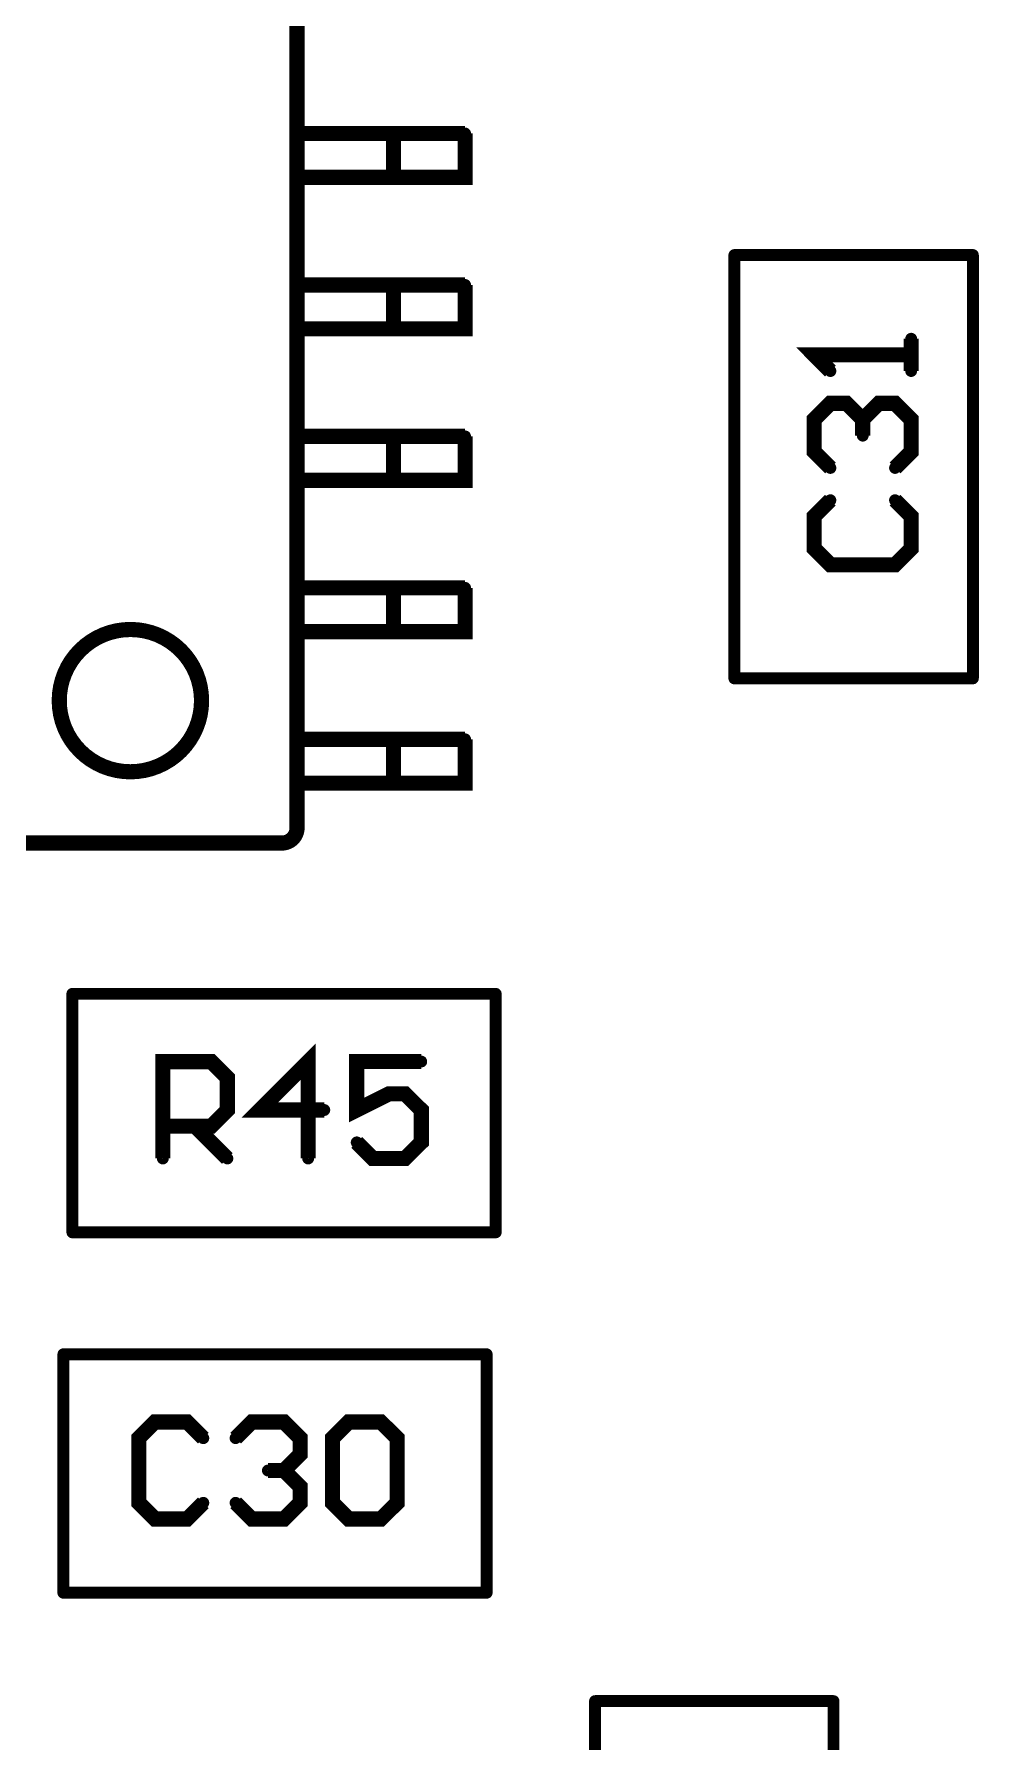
# Model space of a CAD drawing. Extents: x -4.2 to 14.8, y -3.5 to 8.8.
# Drawn here: x 0.00788 to 0.008192, y 0.001836 to 0.0024 of the extents above; entities that cross this region are included whole.
import ezdxf

# ---------------------------------------------------------------- set-up
doc = ezdxf.new("R2010")
doc.units = 0
doc.layers.add('2D_LINE_00', color=1, linetype='CONTINUOUS')

# ---------------------------------------------------------------- blocks, each defined once
blk = doc.blocks.new('SMOOTH_0$000003937')
at = {"const_width": 0.00000197}
blk.add_lwpolyline([(-0.00000097, 0, 1), (0.00000097, 0, 1)], format="xyb", close=True, dxfattribs=at)
blk = doc.blocks.new('DRAWING_843')
at = {"layer": '2D_LINE_00', "const_width": 0.00000394}
blk.add_lwpolyline([(0, 0), (0, 0.00007874)], dxfattribs=at)
at = {"layer": '2D_LINE_00'}
for p in [(0, 0.00007874), (0, 0)]:
    blk.add_blockref('SMOOTH_0$000003937', p, dxfattribs=at)
blk = doc.blocks.new('DRAWING_844')
at = {"layer": '2D_LINE_00', "const_width": 0.00000394}
blk.add_lwpolyline([(0, 0), (0.00013976, 0)], dxfattribs=at)
at = {"layer": '2D_LINE_00'}
for p in [(0, 0), (0.00013976, 0)]:
    blk.add_blockref('SMOOTH_0$000003937', p, dxfattribs=at)
blk = doc.blocks.new('DRAWING_845')
at = {"layer": '2D_LINE_00', "const_width": 0.00000394}
blk.add_lwpolyline([(0, 0), (0.00013976, 0)], dxfattribs=at)
at = {"layer": '2D_LINE_00'}
for p in [(0, 0), (0.00013976, 0)]:
    blk.add_blockref('SMOOTH_0$000003937', p, dxfattribs=at)
blk = doc.blocks.new('DRAWING_846')
at = {"layer": '2D_LINE_00', "const_width": 0.00000394}
blk.add_lwpolyline([(0, 0), (0, 0.00007874)], dxfattribs=at)
at = {"layer": '2D_LINE_00'}
for p in [(0, 0.00007874), (0, 0)]:
    blk.add_blockref('SMOOTH_0$000003937', p, dxfattribs=at)
blk = doc.blocks.new('DRAWING_1032')
at = {"layer": '2D_LINE_00', "const_width": 0.00000394}
blk.add_lwpolyline([(0, 0), (0, 0.00007871)], dxfattribs=at)
at = {"layer": '2D_LINE_00'}
for p in [(0, 0.00007871), (0, 0)]:
    blk.add_blockref('SMOOTH_0$000003937', p, dxfattribs=at)
blk = doc.blocks.new('DRAWING_1033')
at = {"layer": '2D_LINE_00', "const_width": 0.00000394}
blk.add_lwpolyline([(0, 0), (0.00013974, 0)], dxfattribs=at)
at = {"layer": '2D_LINE_00'}
for p in [(0, 0), (0.00013974, 0)]:
    blk.add_blockref('SMOOTH_0$000003937', p, dxfattribs=at)
blk = doc.blocks.new('DRAWING_1034')
at = {"layer": '2D_LINE_00', "const_width": 0.00000394}
blk.add_lwpolyline([(0, 0), (0.00013974, 0)], dxfattribs=at)
at = {"layer": '2D_LINE_00'}
for p in [(0, 0), (0.00013974, 0)]:
    blk.add_blockref('SMOOTH_0$000003937', p, dxfattribs=at)
blk = doc.blocks.new('DRAWING_1035')
at = {"layer": '2D_LINE_00', "const_width": 0.00000394}
blk.add_lwpolyline([(0, 0), (0, 0.00007871)], dxfattribs=at)
at = {"layer": '2D_LINE_00'}
for p in [(0, 0.00007871), (0, 0)]:
    blk.add_blockref('SMOOTH_0$000003937', p, dxfattribs=at)
blk = doc.blocks.new('DRAWING_1036')
at = {"layer": '2D_LINE_00', "const_width": 0.00000394}
blk.add_lwpolyline([(0, 0), (0.00007871, 0)], dxfattribs=at)
at = {"layer": '2D_LINE_00'}
for p in [(0, 0), (0.00007871, 0)]:
    blk.add_blockref('SMOOTH_0$000003937', p, dxfattribs=at)
blk = doc.blocks.new('DRAWING_1037')
at = {"layer": '2D_LINE_00', "const_width": 0.00000394}
blk.add_lwpolyline([(0, 0), (0, 0.00013974)], dxfattribs=at)
at = {"layer": '2D_LINE_00'}
for p in [(0, 0.00013974), (0, 0)]:
    blk.add_blockref('SMOOTH_0$000003937', p, dxfattribs=at)
blk = doc.blocks.new('DRAWING_1038')
at = {"layer": '2D_LINE_00', "const_width": 0.00000394}
blk.add_lwpolyline([(0, 0), (0, 0.00013974)], dxfattribs=at)
at = {"layer": '2D_LINE_00'}
for p in [(0, 0.00013974), (0, 0)]:
    blk.add_blockref('SMOOTH_0$000003937', p, dxfattribs=at)
blk = doc.blocks.new('DRAWING_1068')
at = {"layer": '2D_LINE_00', "const_width": 0.00000394}
blk.add_lwpolyline([(0, 0), (0.00007874, 0)], dxfattribs=at)
at = {"layer": '2D_LINE_00'}
for p in [(0, 0), (0.00007874, 0)]:
    blk.add_blockref('SMOOTH_0$000003937', p, dxfattribs=at)
blk = doc.blocks.new('DRAWING_1069')
at = {"layer": '2D_LINE_00', "const_width": 0.00000394}
blk.add_lwpolyline([(0, 0), (0, 0.00013976)], dxfattribs=at)
at = {"layer": '2D_LINE_00'}
for p in [(0, 0.00013976), (0, 0)]:
    blk.add_blockref('SMOOTH_0$000003937', p, dxfattribs=at)
blk = doc.blocks.new('DRAWING_1070')
at = {"layer": '2D_LINE_00', "const_width": 0.00000394}
blk.add_lwpolyline([(0, 0), (0, 0.00013976)], dxfattribs=at)
at = {"layer": '2D_LINE_00'}
for p in [(0, 0.00013976), (0, 0)]:
    blk.add_blockref('SMOOTH_0$000003937', p, dxfattribs=at)
blk = doc.blocks.new('DRAWING_1071')
at = {"layer": '2D_LINE_00', "const_width": 0.00000394}
blk.add_lwpolyline([(0, 0), (0.00007874, 0)], dxfattribs=at)
at = {"layer": '2D_LINE_00'}
for p in [(0, 0), (0.00007874, 0)]:
    blk.add_blockref('SMOOTH_0$000003937', p, dxfattribs=at)
blk = doc.blocks.new('DRAWING_1451')
at = {"layer": '2D_LINE_00', "const_width": 0.00000501}
blk.add_lwpolyline([(0, 0, 0.41166), (0.00000499, 0.00000499)], format="xyb", dxfattribs=at)
at = {"layer": '2D_LINE_00'}
for p in [(0.00000499, 0.00000499), (0, 0)]:
    blk.add_blockref('SMOOTH_0$000003937', p, dxfattribs=at)
blk = doc.blocks.new('DRAWING_1452')
at = {"layer": '2D_LINE_00', "const_width": 0.00000501}
blk.add_lwpolyline([(0, 0, 1), (0, 0.00004698)], format="xyb", dxfattribs=at)
at = {"layer": '2D_LINE_00'}
for p in [(0, 0.00004698), (0, 0)]:
    blk.add_blockref('SMOOTH_0$000003937', p, dxfattribs=at)
blk = doc.blocks.new('DRAWING_1454')
at = {"layer": '2D_LINE_00', "const_width": 0.00000501}
blk.add_lwpolyline([(0, 0, 1), (0, -0.00004698)], format="xyb", dxfattribs=at)
at = {"layer": '2D_LINE_00'}
for p in [(0, 0), (0, -0.00004698)]:
    blk.add_blockref('SMOOTH_0$000003937', p, dxfattribs=at)
blk = doc.blocks.new('DRAWING_2343')
at = {"layer": '2D_LINE_00', "const_width": 0.00000501}
blk.add_lwpolyline([(0, 0), (0.00001619, 0)], dxfattribs=at)
at = {"layer": '2D_LINE_00'}
for p in [(0, 0), (0.00001619, 0)]:
    blk.add_blockref('SMOOTH_0$000003937', p, dxfattribs=at)
blk = doc.blocks.new('DRAWING_2344')
at = {"layer": '2D_LINE_00', "const_width": 0.00000501}
blk.add_lwpolyline([(0, 0), (0, 0.00001449)], dxfattribs=at)
at = {"layer": '2D_LINE_00'}
for p in [(0, 0.00001449), (0, 0)]:
    blk.add_blockref('SMOOTH_0$000003937', p, dxfattribs=at)
blk = doc.blocks.new('DRAWING_2345')
at = {"layer": '2D_LINE_00', "const_width": 0.00000501}
blk.add_lwpolyline([(0, 0), (0.00001701, 0)], dxfattribs=at)
at = {"layer": '2D_LINE_00'}
for p in [(0, 0), (0.00001701, 0)]:
    blk.add_blockref('SMOOTH_0$000003937', p, dxfattribs=at)
blk = doc.blocks.new('DRAWING_2346')
at = {"layer": '2D_LINE_00', "const_width": 0.00000501}
blk.add_lwpolyline([(0, 0), (0.00000743, 0)], dxfattribs=at)
at = {"layer": '2D_LINE_00'}
for p in [(0, 0), (0.00000743, 0)]:
    blk.add_blockref('SMOOTH_0$000003937', p, dxfattribs=at)
blk = doc.blocks.new('DRAWING_2347')
at = {"layer": '2D_LINE_00', "const_width": 0.00000501}
blk.add_lwpolyline([(0, 0), (0, 0.00001449)], dxfattribs=at)
at = {"layer": '2D_LINE_00'}
for p in [(0, 0.00001449), (0, 0)]:
    blk.add_blockref('SMOOTH_0$000003937', p, dxfattribs=at)
blk = doc.blocks.new('DRAWING_2348')
at = {"layer": '2D_LINE_00', "const_width": 0.00000501}
blk.add_lwpolyline([(0, 0), (0.00001486, 0)], dxfattribs=at)
at = {"layer": '2D_LINE_00'}
for p in [(0, 0), (0.00001486, 0)]:
    blk.add_blockref('SMOOTH_0$000003937', p, dxfattribs=at)
blk = doc.blocks.new('DRAWING_2349')
at = {"layer": '2D_LINE_00', "const_width": 0.00000501}
blk.add_lwpolyline([(0, 0), (0.00000743, 0), (0.00002362, 0), (0.00002362, 0.00001449)], dxfattribs=at)
at = {"layer": '2D_LINE_00'}
for p in [(0, 0), (0.00000743, 0)]:
    blk.add_blockref('SMOOTH_0$000003937', p, dxfattribs=at)
blk = doc.blocks.new('DRAWING_2350')
at = {"layer": '2D_LINE_00', "const_width": 0.00000501}
blk.add_lwpolyline([(0, 0), (0.00001486, 0)], dxfattribs=at)
at = {"layer": '2D_LINE_00'}
for p in [(0, 0), (0.00001486, 0)]:
    blk.add_blockref('SMOOTH_0$000003937', p, dxfattribs=at)
blk = doc.blocks.new('DRAWING_2351')
at = {"layer": '2D_LINE_00', "const_width": 0.00000501}
blk.add_lwpolyline([(0, 0), (0.00001701, 0)], dxfattribs=at)
at = {"layer": '2D_LINE_00'}
for p in [(0, 0), (0.00001701, 0)]:
    blk.add_blockref('SMOOTH_0$000003937', p, dxfattribs=at)
blk = doc.blocks.new('DRAWING_2352')
at = {"layer": '2D_LINE_00', "const_width": 0.00000501}
blk.add_lwpolyline([(0, 0), (0.00001619, 0)], dxfattribs=at)
at = {"layer": '2D_LINE_00'}
for p in [(0, 0), (0.00001619, 0)]:
    blk.add_blockref('SMOOTH_0$000003937', p, dxfattribs=at)
blk = doc.blocks.new('DRAWING_2353')
at = {"layer": '2D_LINE_00', "const_width": 0.00000501}
blk.add_lwpolyline([(0, 0), (0, 0.00001449)], dxfattribs=at)
at = {"layer": '2D_LINE_00'}
for p in [(0, 0.00001449), (0, 0)]:
    blk.add_blockref('SMOOTH_0$000003937', p, dxfattribs=at)
blk = doc.blocks.new('DRAWING_2354')
at = {"layer": '2D_LINE_00', "const_width": 0.00000501}
blk.add_lwpolyline([(0, 0), (0.00001701, 0)], dxfattribs=at)
at = {"layer": '2D_LINE_00'}
for p in [(0, 0), (0.00001701, 0)]:
    blk.add_blockref('SMOOTH_0$000003937', p, dxfattribs=at)
blk = doc.blocks.new('DRAWING_2355')
at = {"layer": '2D_LINE_00', "const_width": 0.00000501}
blk.add_lwpolyline([(0, 0), (0.00000743, 0)], dxfattribs=at)
at = {"layer": '2D_LINE_00'}
for p in [(0, 0), (0.00000743, 0)]:
    blk.add_blockref('SMOOTH_0$000003937', p, dxfattribs=at)
blk = doc.blocks.new('DRAWING_2356')
at = {"layer": '2D_LINE_00', "const_width": 0.00000501}
blk.add_lwpolyline([(0, 0), (0, 0.00001449)], dxfattribs=at)
at = {"layer": '2D_LINE_00'}
for p in [(0, 0.00001449), (0, 0)]:
    blk.add_blockref('SMOOTH_0$000003937', p, dxfattribs=at)
blk = doc.blocks.new('DRAWING_2357')
at = {"layer": '2D_LINE_00', "const_width": 0.00000501}
blk.add_lwpolyline([(0, 0), (0.00001486, 0)], dxfattribs=at)
at = {"layer": '2D_LINE_00'}
for p in [(0, 0), (0.00001486, 0)]:
    blk.add_blockref('SMOOTH_0$000003937', p, dxfattribs=at)
blk = doc.blocks.new('DRAWING_2358')
at = {"layer": '2D_LINE_00', "const_width": 0.00000501}
blk.add_lwpolyline([(0, 0), (0.00000743, 0), (0.00002362, 0), (0.00002362, 0.00001449)], dxfattribs=at)
at = {"layer": '2D_LINE_00'}
for p in [(0, 0), (0.00000743, 0)]:
    blk.add_blockref('SMOOTH_0$000003937', p, dxfattribs=at)
blk = doc.blocks.new('DRAWING_2359')
at = {"layer": '2D_LINE_00', "const_width": 0.00000501}
blk.add_lwpolyline([(0, 0), (0.00001486, 0)], dxfattribs=at)
at = {"layer": '2D_LINE_00'}
for p in [(0, 0), (0.00001486, 0)]:
    blk.add_blockref('SMOOTH_0$000003937', p, dxfattribs=at)
blk = doc.blocks.new('DRAWING_2360')
at = {"layer": '2D_LINE_00', "const_width": 0.00000501}
blk.add_lwpolyline([(0, 0), (0.00001701, 0)], dxfattribs=at)
at = {"layer": '2D_LINE_00'}
for p in [(0, 0), (0.00001701, 0)]:
    blk.add_blockref('SMOOTH_0$000003937', p, dxfattribs=at)
blk = doc.blocks.new('DRAWING_2361')
at = {"layer": '2D_LINE_00', "const_width": 0.00000501}
blk.add_lwpolyline([(0, 0), (0.00001619, 0)], dxfattribs=at)
at = {"layer": '2D_LINE_00'}
for p in [(0, 0), (0.00001619, 0)]:
    blk.add_blockref('SMOOTH_0$000003937', p, dxfattribs=at)
blk = doc.blocks.new('DRAWING_2362')
at = {"layer": '2D_LINE_00', "const_width": 0.00000501}
blk.add_lwpolyline([(0, 0), (0, 0.00001449)], dxfattribs=at)
at = {"layer": '2D_LINE_00'}
for p in [(0, 0.00001449), (0, 0)]:
    blk.add_blockref('SMOOTH_0$000003937', p, dxfattribs=at)
blk = doc.blocks.new('DRAWING_2363')
at = {"layer": '2D_LINE_00', "const_width": 0.00000501}
blk.add_lwpolyline([(0, 0), (0.00001701, 0)], dxfattribs=at)
at = {"layer": '2D_LINE_00'}
for p in [(0, 0), (0.00001701, 0)]:
    blk.add_blockref('SMOOTH_0$000003937', p, dxfattribs=at)
blk = doc.blocks.new('DRAWING_2364')
at = {"layer": '2D_LINE_00', "const_width": 0.00000501}
blk.add_lwpolyline([(0, 0), (0.00000743, 0)], dxfattribs=at)
at = {"layer": '2D_LINE_00'}
for p in [(0, 0), (0.00000743, 0)]:
    blk.add_blockref('SMOOTH_0$000003937', p, dxfattribs=at)
blk = doc.blocks.new('DRAWING_2365')
at = {"layer": '2D_LINE_00', "const_width": 0.00000501}
blk.add_lwpolyline([(0, 0), (0, 0.00001449)], dxfattribs=at)
at = {"layer": '2D_LINE_00'}
for p in [(0, 0.00001449), (0, 0)]:
    blk.add_blockref('SMOOTH_0$000003937', p, dxfattribs=at)
blk = doc.blocks.new('DRAWING_2366')
at = {"layer": '2D_LINE_00', "const_width": 0.00000501}
blk.add_lwpolyline([(0, 0), (0.00001486, 0)], dxfattribs=at)
at = {"layer": '2D_LINE_00'}
for p in [(0, 0), (0.00001486, 0)]:
    blk.add_blockref('SMOOTH_0$000003937', p, dxfattribs=at)
blk = doc.blocks.new('DRAWING_2367')
at = {"layer": '2D_LINE_00', "const_width": 0.00000501}
blk.add_lwpolyline([(0, 0), (0.00000743, 0), (0.00002362, 0), (0.00002362, 0.00001449)], dxfattribs=at)
at = {"layer": '2D_LINE_00'}
for p in [(0, 0), (0.00000743, 0)]:
    blk.add_blockref('SMOOTH_0$000003937', p, dxfattribs=at)
blk = doc.blocks.new('DRAWING_2368')
at = {"layer": '2D_LINE_00', "const_width": 0.00000501}
blk.add_lwpolyline([(0, 0), (0.00001486, 0)], dxfattribs=at)
at = {"layer": '2D_LINE_00'}
for p in [(0, 0), (0.00001486, 0)]:
    blk.add_blockref('SMOOTH_0$000003937', p, dxfattribs=at)
blk = doc.blocks.new('DRAWING_2369')
at = {"layer": '2D_LINE_00', "const_width": 0.00000501}
blk.add_lwpolyline([(0, 0), (0.00001701, 0)], dxfattribs=at)
at = {"layer": '2D_LINE_00'}
for p in [(0, 0), (0.00001701, 0)]:
    blk.add_blockref('SMOOTH_0$000003937', p, dxfattribs=at)
blk = doc.blocks.new('DRAWING_2370')
at = {"layer": '2D_LINE_00', "const_width": 0.00000501}
blk.add_lwpolyline([(0, 0), (0.00001619, 0)], dxfattribs=at)
at = {"layer": '2D_LINE_00'}
for p in [(0, 0), (0.00001619, 0)]:
    blk.add_blockref('SMOOTH_0$000003937', p, dxfattribs=at)
blk = doc.blocks.new('DRAWING_2371')
at = {"layer": '2D_LINE_00', "const_width": 0.00000501}
blk.add_lwpolyline([(0, 0), (0, 0.00001449)], dxfattribs=at)
at = {"layer": '2D_LINE_00'}
for p in [(0, 0.00001449), (0, 0)]:
    blk.add_blockref('SMOOTH_0$000003937', p, dxfattribs=at)
blk = doc.blocks.new('DRAWING_2372')
at = {"layer": '2D_LINE_00', "const_width": 0.00000501}
blk.add_lwpolyline([(0, 0), (0.00001701, 0)], dxfattribs=at)
at = {"layer": '2D_LINE_00'}
for p in [(0, 0), (0.00001701, 0)]:
    blk.add_blockref('SMOOTH_0$000003937', p, dxfattribs=at)
blk = doc.blocks.new('DRAWING_2373')
at = {"layer": '2D_LINE_00', "const_width": 0.00000501}
blk.add_lwpolyline([(0, 0), (0.00000743, 0)], dxfattribs=at)
at = {"layer": '2D_LINE_00'}
for p in [(0, 0), (0.00000743, 0)]:
    blk.add_blockref('SMOOTH_0$000003937', p, dxfattribs=at)
blk = doc.blocks.new('DRAWING_2374')
at = {"layer": '2D_LINE_00', "const_width": 0.00000501}
blk.add_lwpolyline([(0, 0), (0, 0.00001449)], dxfattribs=at)
at = {"layer": '2D_LINE_00'}
for p in [(0, 0.00001449), (0, 0)]:
    blk.add_blockref('SMOOTH_0$000003937', p, dxfattribs=at)
blk = doc.blocks.new('DRAWING_2375')
at = {"layer": '2D_LINE_00', "const_width": 0.00000501}
blk.add_lwpolyline([(0, 0), (0.00001486, 0)], dxfattribs=at)
at = {"layer": '2D_LINE_00'}
for p in [(0, 0), (0.00001486, 0)]:
    blk.add_blockref('SMOOTH_0$000003937', p, dxfattribs=at)
blk = doc.blocks.new('DRAWING_2376')
at = {"layer": '2D_LINE_00', "const_width": 0.00000501}
blk.add_lwpolyline([(0, 0), (0.00000743, 0), (0.00002362, 0), (0.00002362, 0.00001449)], dxfattribs=at)
at = {"layer": '2D_LINE_00'}
for p in [(0, 0), (0.00000743, 0)]:
    blk.add_blockref('SMOOTH_0$000003937', p, dxfattribs=at)
blk = doc.blocks.new('DRAWING_2377')
at = {"layer": '2D_LINE_00', "const_width": 0.00000501}
blk.add_lwpolyline([(0, 0), (0.00001486, 0)], dxfattribs=at)
at = {"layer": '2D_LINE_00'}
for p in [(0, 0), (0.00001486, 0)]:
    blk.add_blockref('SMOOTH_0$000003937', p, dxfattribs=at)
blk = doc.blocks.new('DRAWING_2378')
at = {"layer": '2D_LINE_00', "const_width": 0.00000501}
blk.add_lwpolyline([(0, 0), (0.00001701, 0)], dxfattribs=at)
at = {"layer": '2D_LINE_00'}
for p in [(0, 0), (0.00001701, 0)]:
    blk.add_blockref('SMOOTH_0$000003937', p, dxfattribs=at)
blk = doc.blocks.new('DRAWING_2379')
at = {"layer": '2D_LINE_00', "const_width": 0.00000501}
blk.add_lwpolyline([(0, 0), (0.00001619, 0)], dxfattribs=at)
at = {"layer": '2D_LINE_00'}
for p in [(0, 0), (0.00001619, 0)]:
    blk.add_blockref('SMOOTH_0$000003937', p, dxfattribs=at)
blk = doc.blocks.new('DRAWING_2380')
at = {"layer": '2D_LINE_00', "const_width": 0.00000501}
blk.add_lwpolyline([(0, 0), (0, 0.00001449)], dxfattribs=at)
at = {"layer": '2D_LINE_00'}
for p in [(0, 0.00001449), (0, 0)]:
    blk.add_blockref('SMOOTH_0$000003937', p, dxfattribs=at)
blk = doc.blocks.new('DRAWING_2381')
at = {"layer": '2D_LINE_00', "const_width": 0.00000501}
blk.add_lwpolyline([(0, 0), (0.00001701, 0)], dxfattribs=at)
at = {"layer": '2D_LINE_00'}
for p in [(0, 0), (0.00001701, 0)]:
    blk.add_blockref('SMOOTH_0$000003937', p, dxfattribs=at)
blk = doc.blocks.new('DRAWING_2382')
at = {"layer": '2D_LINE_00', "const_width": 0.00000501}
blk.add_lwpolyline([(0, 0), (0.00000743, 0)], dxfattribs=at)
at = {"layer": '2D_LINE_00'}
for p in [(0, 0), (0.00000743, 0)]:
    blk.add_blockref('SMOOTH_0$000003937', p, dxfattribs=at)
blk = doc.blocks.new('DRAWING_2383')
at = {"layer": '2D_LINE_00', "const_width": 0.00000501}
blk.add_lwpolyline([(0, 0), (0, 0.00001449)], dxfattribs=at)
at = {"layer": '2D_LINE_00'}
for p in [(0, 0.00001449), (0, 0)]:
    blk.add_blockref('SMOOTH_0$000003937', p, dxfattribs=at)
blk = doc.blocks.new('DRAWING_2384')
at = {"layer": '2D_LINE_00', "const_width": 0.00000501}
blk.add_lwpolyline([(0, 0), (0.00001486, 0)], dxfattribs=at)
at = {"layer": '2D_LINE_00'}
for p in [(0, 0), (0.00001486, 0)]:
    blk.add_blockref('SMOOTH_0$000003937', p, dxfattribs=at)
blk = doc.blocks.new('DRAWING_2385')
at = {"layer": '2D_LINE_00', "const_width": 0.00000501}
blk.add_lwpolyline([(0, 0), (0.00000743, 0), (0.00002362, 0), (0.00002362, 0.00001449)], dxfattribs=at)
at = {"layer": '2D_LINE_00'}
for p in [(0, 0), (0.00000743, 0)]:
    blk.add_blockref('SMOOTH_0$000003937', p, dxfattribs=at)
blk = doc.blocks.new('DRAWING_2386')
at = {"layer": '2D_LINE_00', "const_width": 0.00000501}
blk.add_lwpolyline([(0, 0), (0.00001486, 0)], dxfattribs=at)
at = {"layer": '2D_LINE_00'}
for p in [(0, 0), (0.00001486, 0)]:
    blk.add_blockref('SMOOTH_0$000003937', p, dxfattribs=at)
blk = doc.blocks.new('DRAWING_2387')
at = {"layer": '2D_LINE_00', "const_width": 0.00000501}
blk.add_lwpolyline([(0, 0), (0.00001701, 0)], dxfattribs=at)
at = {"layer": '2D_LINE_00'}
for p in [(0, 0), (0.00001701, 0)]:
    blk.add_blockref('SMOOTH_0$000003937', p, dxfattribs=at)
blk = doc.blocks.new('DRAWING_2417')
at = {"layer": '2D_LINE_00', "const_width": 0.00000501}
blk.add_lwpolyline([(0, 0), (0.00028404, 0)], dxfattribs=at)
at = {"layer": '2D_LINE_00'}
for p in [(0, 0), (0.00028404, 0)]:
    blk.add_blockref('SMOOTH_0$000003937', p, dxfattribs=at)
blk = doc.blocks.new('DRAWING_2420')
at = {"layer": '2D_LINE_00', "const_width": 0.00000501}
blk.add_lwpolyline([(0, 0), (0, 0.00039404)], dxfattribs=at)
at = {"layer": '2D_LINE_00'}
for p in [(0, 0.00039404), (0, 0)]:
    blk.add_blockref('SMOOTH_0$000003937', p, dxfattribs=at)
blk = doc.blocks.new('DRAWING_2634')
at = {"layer": '2D_LINE_00', "const_width": 0.00000501}
blk.add_lwpolyline([(0, 0), (0, 0.00003199), (0.00001598, 0.00003199), (0.00002131, 0.00002667), (0.00002131, 0.00001601), (0.00001598, 0.00001066), (0, 0.00001066)], dxfattribs=at)
at = {"layer": '2D_LINE_00'}
for p in [(0, 0.00003199), (0.00001598, 0.00003199), (0.00002131, 0.00002667), (0.00002131, 0.00001601), (0, 0.00001066), (0.00001598, 0.00001066), (0, 0)]:
    blk.add_blockref('SMOOTH_0$000003937', p, dxfattribs=at)
blk = doc.blocks.new('DRAWING_2635')
at = {"layer": '2D_LINE_00', "const_width": 0.00000501}
blk.add_lwpolyline([(0, 0), (0.00001066, -0.00001066)], dxfattribs=at)
at = {"layer": '2D_LINE_00'}
for p in [(0, 0), (0.00001066, -0.00001066)]:
    blk.add_blockref('SMOOTH_0$000003937', p, dxfattribs=at)
blk = doc.blocks.new('DRAWING_2636')
at = {"layer": '2D_LINE_00', "const_width": 0.00000501}
blk.add_lwpolyline([(0, 0), (0, 0.00003199), (-0.00001598, 0.00001601), (0.00000533, 0.00001601)], dxfattribs=at)
at = {"layer": '2D_LINE_00'}
for p in [(0, 0.00003199), (-0.00001598, 0.00001601), (0.00000533, 0.00001601), (0, 0)]:
    blk.add_blockref('SMOOTH_0$000003937', p, dxfattribs=at)
blk = doc.blocks.new('DRAWING_2637')
at = {"layer": '2D_LINE_00', "const_width": 0.00000501}
blk.add_lwpolyline([(0, 0), (-0.00002131, 0), (-0.00002131, -0.00001598), (-0.00001066, -0.00001066), (-0.00000533, -0.00001066), (0, -0.00001598), (0, -0.00002667), (-0.00000533, -0.00003199), (-0.00001598, -0.00003199), (-0.00002131, -0.00002667)], dxfattribs=at)
at = {"layer": '2D_LINE_00'}
for p in [(-0.00002131, 0), (0, 0), (-0.00001066, -0.00001066), (-0.00000533, -0.00001066), (-0.00002131, -0.00001598), (0, -0.00001598), (-0.00002131, -0.00002667), (0, -0.00002667), (-0.00001598, -0.00003199), (-0.00000533, -0.00003199)]:
    blk.add_blockref('SMOOTH_0$000003937', p, dxfattribs=at)
blk = doc.blocks.new('DRAWING_2707')
at = {"layer": '2D_LINE_00', "const_width": 0.00000501}
blk.add_lwpolyline([(0, 0), (-0.00000533, 0.00000533), (-0.00001598, 0.00000533), (-0.00002131, 0), (-0.00002131, -0.00002134), (-0.00001598, -0.00002667), (-0.00000533, -0.00002667), (0, -0.00002134)], dxfattribs=at)
at = {"layer": '2D_LINE_00'}
for p in [(-0.00001598, 0.00000533), (-0.00000533, 0.00000533), (-0.00002131, 0), (0, 0), (-0.00002131, -0.00002134), (0, -0.00002134), (-0.00001598, -0.00002667), (-0.00000533, -0.00002667)]:
    blk.add_blockref('SMOOTH_0$000003937', p, dxfattribs=at)
blk = doc.blocks.new('DRAWING_2708')
at = {"layer": '2D_LINE_00', "const_width": 0.00000501}
blk.add_lwpolyline([(0, 0), (0.00000533, 0.00000533), (0.00001601, 0.00000533), (0.00002134, 0), (0.00002134, -0.00000533), (0.00001601, -0.00001068), (0.00001066, -0.00001068), (0.00001601, -0.00001068), (0.00002134, -0.00001601), (0.00002134, -0.00002134), (0.00001601, -0.00002667), (0.00000533, -0.00002667), (0, -0.00002134)], dxfattribs=at)
at = {"layer": '2D_LINE_00'}
for p in [(0.00000533, 0.00000533), (0.00001601, 0.00000533), (0, 0), (0.00002134, 0), (0.00002134, -0.00000533), (0.00001066, -0.00001068), (0.00001601, -0.00001068), (0.00001601, -0.00001068), (0.00002134, -0.00001601), (0, -0.00002134), (0.00002134, -0.00002134), (0.00000533, -0.00002667), (0.00001601, -0.00002667)]:
    blk.add_blockref('SMOOTH_0$000003937', p, dxfattribs=at)
blk = doc.blocks.new('DRAWING_2709')
at = {"layer": '2D_LINE_00', "const_width": 0.00000501}
blk.add_lwpolyline([(0, 0), (0.00000533, 0.00000533), (0.00001598, 0.00000533), (0.00002134, 0), (0.00002134, -0.00002134), (0.00001598, -0.00002667), (0.00000533, -0.00002667), (0, -0.00002134), (0, 0)], dxfattribs=at)
at = {"layer": '2D_LINE_00'}
for p in [(0.00000533, 0.00000533), (0.00001598, 0.00000533), (0, 0), (0, 0), (0.00002134, 0), (0, -0.00002134), (0.00002134, -0.00002134), (0.00000533, -0.00002667), (0.00001598, -0.00002667)]:
    blk.add_blockref('SMOOTH_0$000003937', p, dxfattribs=at)
blk = doc.blocks.new('DRAWING_2745')
at = {"layer": '2D_LINE_00', "const_width": 0.00000501}
blk.add_lwpolyline([(0, 0), (-0.00000533, -0.00000533), (-0.00000533, -0.00001598), (0, -0.00002131), (0.00002134, -0.00002131), (0.00002667, -0.00001598), (0.00002667, -0.00000533), (0.00002134, 0)], dxfattribs=at)
at = {"layer": '2D_LINE_00'}
for p in [(0, 0), (0.00002134, 0), (-0.00000533, -0.00000533), (0.00002667, -0.00000533), (-0.00000533, -0.00001598), (0.00002667, -0.00001598), (0, -0.00002131), (0.00002134, -0.00002131)]:
    blk.add_blockref('SMOOTH_0$000003937', p, dxfattribs=at)
blk = doc.blocks.new('DRAWING_2746')
at = {"layer": '2D_LINE_00', "const_width": 0.00000501}
blk.add_lwpolyline([(0, 0), (-0.00000533, 0.00000533), (-0.00000533, 0.00001601), (0, 0.00002134), (0.00000533, 0.00002134), (0.00001068, 0.00001601), (0.00001068, 0.00001066), (0.00001068, 0.00001601), (0.00001601, 0.00002134), (0.00002134, 0.00002134), (0.00002667, 0.00001601), (0.00002667, 0.00000533), (0.00002134, 0)], dxfattribs=at)
at = {"layer": '2D_LINE_00'}
for p in [(0, 0.00002134), (0.00000533, 0.00002134), (0.00001601, 0.00002134), (0.00002134, 0.00002134), (-0.00000533, 0.00001601), (0.00001068, 0.00001601), (0.00001068, 0.00001601), (0.00002667, 0.00001601), (0.00001068, 0.00001066), (-0.00000533, 0.00000533), (0.00002667, 0.00000533), (0, 0), (0.00002134, 0)]:
    blk.add_blockref('SMOOTH_0$000003937', p, dxfattribs=at)
blk = doc.blocks.new('DRAWING_2747')
at = {"layer": '2D_LINE_00', "const_width": 0.00000501}
blk.add_lwpolyline([(0, 0), (0, 0.00001066), (0, 0.00000533), (-0.00003199, 0.00000533), (-0.00002667, 0)], dxfattribs=at)
at = {"layer": '2D_LINE_00'}
for p in [(0, 0.00001066), (-0.00003199, 0.00000533), (0, 0.00000533), (-0.00002667, 0), (0, 0)]:
    blk.add_blockref('SMOOTH_0$000003937', p, dxfattribs=at)

msp = doc.modelspace()

# ---------------------------------------------------------------- block references
for name, p in [('DRAWING_2420', (0.00796727, 0.00213814)), ('DRAWING_2380', (0.00796727, 0.00235291)), ('DRAWING_2384', (0.00796727, 0.0023674)), ('DRAWING_2387', (0.00798213, 0.0023674)), ('DRAWING_2382', (0.00799913, 0.0023674)), ('DRAWING_2383', (0.00799913, 0.00235291)), ('DRAWING_2385', (0.00799913, 0.00235291)), ('DRAWING_2379', (0.00800656, 0.0023674)), ('DRAWING_2386', (0.00796727, 0.00235291)), ('DRAWING_2381', (0.00798213, 0.00235291)), ('DRAWING_1068', (0.00811163, 0.00232727)), ('DRAWING_1069', (0.00811163, 0.00218751)), ('DRAWING_1070', (0.00819037, 0.00218751)), ('DRAWING_2371', (0.00796727, 0.00230291)), ('DRAWING_2375', (0.00796727, 0.0023174)), ('DRAWING_2378', (0.00798213, 0.0023174)), ('DRAWING_2373', (0.00799913, 0.0023174)), ('DRAWING_2374', (0.00799913, 0.00230291)), ('DRAWING_2376', (0.00799913, 0.00230291)), ('DRAWING_2370', (0.00800656, 0.0023174)), ('DRAWING_2377', (0.00796727, 0.00230291)), ('DRAWING_2372', (0.00798213, 0.00230291)), ('DRAWING_2747', (0.00817, 0.00228898)), ('DRAWING_2746', (0.00814333, 0.00225698)), ('DRAWING_2362', (0.00796727, 0.00225291)), ('DRAWING_2366', (0.00796727, 0.0022674)), ('DRAWING_2369', (0.00798213, 0.0022674)), ('DRAWING_2364', (0.00799913, 0.0022674)), ('DRAWING_2365', (0.00799913, 0.00225291)), ('DRAWING_2367', (0.00799913, 0.00225291)), ('DRAWING_2361', (0.00800656, 0.0022674)), ('DRAWING_2368', (0.00796727, 0.00225291)), ('DRAWING_2363', (0.00798213, 0.00225291)), ('DRAWING_2745', (0.00814333, 0.00224633)), ('DRAWING_2353', (0.00796727, 0.00220291)), ('DRAWING_2357', (0.00796727, 0.0022174)), ('DRAWING_2360', (0.00798213, 0.0022174)), ('DRAWING_2355', (0.00799913, 0.0022174)), ('DRAWING_2356', (0.00799913, 0.00220291)), ('DRAWING_2358', (0.00799913, 0.00220291)), ('DRAWING_2352', (0.00800656, 0.0022174)), ('DRAWING_1454', (0.00791226, 0.00220365)), ('DRAWING_1452', (0.00791226, 0.00215667)), ('DRAWING_2359', (0.00796727, 0.00220291)), ('DRAWING_2354', (0.00798213, 0.00220291)), ('DRAWING_1071', (0.00811163, 0.00218751)), ('DRAWING_2344', (0.00796727, 0.00215291)), ('DRAWING_2348', (0.00796727, 0.0021674)), ('DRAWING_2351', (0.00798213, 0.0021674)), ('DRAWING_2346', (0.00799913, 0.0021674)), ('DRAWING_2347', (0.00799913, 0.00215291)), ('DRAWING_2349', (0.00799913, 0.00215291)), ('DRAWING_2343', (0.00800656, 0.0021674)), ('DRAWING_2350', (0.00796727, 0.00215291)), ('DRAWING_2345', (0.00798213, 0.00215291)), ('DRAWING_1451', (0.00796228, 0.00213315)), ('DRAWING_2417', (0.00767824, 0.00213315)), ('DRAWING_844', (0.0078931, 0.00208336)), ('DRAWING_846', (0.0078931, 0.00200462)), ('DRAWING_843', (0.00803286, 0.00200462)), ('DRAWING_2634', (0.00792297, 0.002029)), ('DRAWING_2636', (0.00797094, 0.002029)), ('DRAWING_2637', (0.00800827, 0.002061)), ('DRAWING_2635', (0.00793362, 0.00203966)), ('DRAWING_845', (0.0078931, 0.00200462)), ('DRAWING_1032', (0.00789013, 0.00188564)), ('DRAWING_1034', (0.00789013, 0.00196436)), ('DRAWING_1035', (0.00802987, 0.00188564)), ('DRAWING_2707', (0.00793633, 0.00193667)), ('DRAWING_2708', (0.00794698, 0.00193667)), ('DRAWING_2709', (0.00797898, 0.00193667)), ('DRAWING_1033', (0.00789013, 0.00188564)), ('DRAWING_1036', (0.00806564, 0.00184987)), ('DRAWING_1037', (0.00806564, 0.00171013)), ('DRAWING_1038', (0.00814436, 0.00171013))]:
    msp.add_blockref(name, p)

doc.saveas('drawing.dxf')
